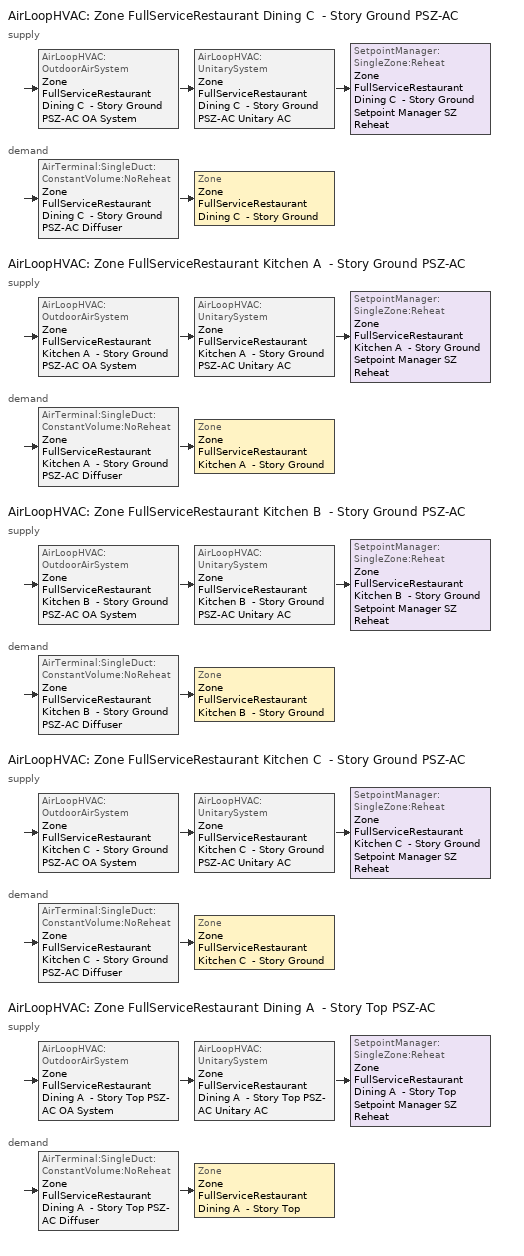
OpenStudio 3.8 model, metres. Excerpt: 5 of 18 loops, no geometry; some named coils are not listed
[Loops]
AirLoopHVAC 'Zone FullServiceRestaurant Dining C  - Story Ground PSZ-AC'
 supply: AirLoopHVAC:OutdoorAirSystem 'Zone FullServiceRestaurant Dining C  - Story Ground PSZ-AC OA System' > AirLoopHVAC:UnitarySystem 'Zone FullServiceRestaurant Dining C  - Story Ground PSZ-AC Unitary AC' > SetpointManager:SingleZone:Reheat 'Zone FullServiceRestaurant Dining C  - Story Ground Setpoint Manager SZ Reheat'
 demand: AirTerminal:SingleDuct:ConstantVolume:NoReheat 'Zone FullServiceRestaurant Dining C  - Story Ground PSZ-AC Diffuser' > Zone 'Zone FullServiceRestaurant Dining C  - Story Ground'
AirLoopHVAC 'Zone FullServiceRestaurant Kitchen A  - Story Ground PSZ-AC'
 supply: AirLoopHVAC:OutdoorAirSystem 'Zone FullServiceRestaurant Kitchen A  - Story Ground PSZ-AC OA System' > AirLoopHVAC:UnitarySystem 'Zone FullServiceRestaurant Kitchen A  - Story Ground PSZ-AC Unitary AC' > SetpointManager:SingleZone:Reheat 'Zone FullServiceRestaurant Kitchen A  - Story Ground Setpoint Manager SZ Reheat'
 demand: AirTerminal:SingleDuct:ConstantVolume:NoReheat 'Zone FullServiceRestaurant Kitchen A  - Story Ground PSZ-AC Diffuser' > Zone 'Zone FullServiceRestaurant Kitchen A  - Story Ground'
AirLoopHVAC 'Zone FullServiceRestaurant Kitchen B  - Story Ground PSZ-AC'
 supply: AirLoopHVAC:OutdoorAirSystem 'Zone FullServiceRestaurant Kitchen B  - Story Ground PSZ-AC OA System' > AirLoopHVAC:UnitarySystem 'Zone FullServiceRestaurant Kitchen B  - Story Ground PSZ-AC Unitary AC' > SetpointManager:SingleZone:Reheat 'Zone FullServiceRestaurant Kitchen B  - Story Ground Setpoint Manager SZ Reheat'
 demand: AirTerminal:SingleDuct:ConstantVolume:NoReheat 'Zone FullServiceRestaurant Kitchen B  - Story Ground PSZ-AC Diffuser' > Zone 'Zone FullServiceRestaurant Kitchen B  - Story Ground'
AirLoopHVAC 'Zone FullServiceRestaurant Kitchen C  - Story Ground PSZ-AC'
 supply: AirLoopHVAC:OutdoorAirSystem 'Zone FullServiceRestaurant Kitchen C  - Story Ground PSZ-AC OA System' > AirLoopHVAC:UnitarySystem 'Zone FullServiceRestaurant Kitchen C  - Story Ground PSZ-AC Unitary AC' > SetpointManager:SingleZone:Reheat 'Zone FullServiceRestaurant Kitchen C  - Story Ground Setpoint Manager SZ Reheat'
 demand: AirTerminal:SingleDuct:ConstantVolume:NoReheat 'Zone FullServiceRestaurant Kitchen C  - Story Ground PSZ-AC Diffuser' > Zone 'Zone FullServiceRestaurant Kitchen C  - Story Ground'
AirLoopHVAC 'Zone FullServiceRestaurant Dining A  - Story Top PSZ-AC'
 supply: AirLoopHVAC:OutdoorAirSystem 'Zone FullServiceRestaurant Dining A  - Story Top PSZ-AC OA System' > AirLoopHVAC:UnitarySystem 'Zone FullServiceRestaurant Dining A  - Story Top PSZ-AC Unitary AC' > SetpointManager:SingleZone:Reheat 'Zone FullServiceRestaurant Dining A  - Story Top Setpoint Manager SZ Reheat'
 demand: AirTerminal:SingleDuct:ConstantVolume:NoReheat 'Zone FullServiceRestaurant Dining A  - Story Top PSZ-AC Diffuser' > Zone 'Zone FullServiceRestaurant Dining A  - Story Top'
[SizingPeriod:DesignDay] Barometric Pressure {Pa}=100762; Wind Speed {m/s}=4.4; Wind Direction {deg}=280; Rain Indicator=No; Snow Indicator=No; Day of Month=21; Day Type=SummerDesignDay; Daylight Saving Time Indicator=No; Humidity Condition Type=Wetbulb; Dry-Bulb Temperature Range Modifier Type=DefaultMultipliers; Solar Model Indicator=ASHRAETau
Name | Maximum Dry-Bulb Temperature {C} | Daily Dry-Bulb Temperature Range {deltaC} | Month | Wetbulb or DewPoint at Maximum Dry-Bulb {C} | ASHRAE Clear Sky Optical Depth for Beam Irradiance | ASHRAE Clear Sky Optical Depth for Diffuse Irradiance
Baltimore Washingto October .4% Condns DB=>MCWB 1 | 28.9 | 11.1 | 10 | 21 | 0.353 | 2.473
Baltimore Washingto September .4% Condns DB=>MCWB 1 | 32.9 | 10.2 | 9 | 22 | 0.405 | 2.323
[Sizing:Zone] Zone Cooling Design Supply Air Temperature Input Method=SupplyAirTemperature; Zone Cooling Design Supply Air Temperature {C}=12.7778; Zone Cooling Design Supply Air Temperature Difference {deltaC}=11.11; Zone Heating Design Supply Air Temperature Input Method=SupplyAirTemperature; Zone Heating Design Supply Air Temperature {C}=50; Zone Heating Design Supply Air Temperature Difference {deltaC}=11.11; Zone Cooling Design Supply Air Humidity Ratio {kg-H2O/kg-air}=0.0085; Zone Heating Design Supply Air Humidity Ratio {kg-H2O/kg-air}=0.008; Cooling Design Air Flow Method=DesignDay; Heating Design Air Flow Method=DesignDay; Account for Dedicated Outdoor Air System=No; Dedicated Outdoor Air System Control Strategy=NeutralSupplyAir; Dedicated Outdoor Air Low Setpoint Temperature for Design {C}=autosize; Dedicated Outdoor Air High Setpoint Temperature for Design {C}=autosize; Zone Load Sizing Method=Sensible Load Only No Latent Load; Zone Latent Cooling Design Supply Air Humidity Ratio Input Method=HumidityRatioDifference; Zone Cooling Design Supply Air Humidity Ratio Difference {kgWater/kgDryAir}=0.005; Zone Latent Heating Design Supply Air Humidity Ratio Input Method=HumidityRatioDifference; Zone Humidification Design Supply Air Humidity Ratio Difference {kgWater/kgDryAir}=0.005
Zone FullServiceRestaurant Kitchen A  - Story Ground; Zone FullServiceRestaurant Kitchen B  - Story Ground; Zone FullServiceRestaurant Kitchen C  - Story Ground; Zone FullServiceRestaurant Dining C  - Story Ground; Zone FullServiceRestaurant Dining A  - Story Top
[Zone equipment]
Zone FullServiceRestaurant Kitchen A  - Story Ground: Zone FullServiceRestaurant Kitchen A  - Story Ground Exhaust Fan, Zone FullServiceRestaurant Kitchen A  - Story Ground PSZ-AC Diffuser
Zone FullServiceRestaurant Kitchen B  - Story Ground: Zone FullServiceRestaurant Kitchen B  - Story Ground Exhaust Fan, Zone FullServiceRestaurant Kitchen B  - Story Ground PSZ-AC Diffuser
Zone FullServiceRestaurant Kitchen C  - Story Ground: Zone FullServiceRestaurant Kitchen C  - Story Ground Exhaust Fan, Zone FullServiceRestaurant Kitchen C  - Story Ground PSZ-AC Diffuser
Zone FullServiceRestaurant Dining C  - Story Ground: Zone FullServiceRestaurant Kitchen C  - Story Ground Transfer Air Source, Zone FullServiceRestaurant Dining C  - Story Ground PSZ-AC Diffuser
Zone FullServiceRestaurant Dining A  - Story Top: Zone FullServiceRestaurant Dining A  - Story Top PSZ-AC Diffuser
[Fan:ZoneExhaust] Availability Schedule=RestaurantSitDown Kitchen_Exhaust_SCH; Fan Total Efficiency=0.0273754; Pressure Rise {Pa}=124.544; System Availability Manager Coupling Mode=Decoupled
Name | Maximum Flow Rate {m3/s} | Flow Fraction Schedule | Balanced Exhaust Fraction Schedule
Zone FullServiceRestaurant Kitchen A  - Story Ground Exhaust Fan; Zone FullServiceRestaurant Kitchen C  - Story Ground Exhaust Fan | 0.104714 | RestaurantSitDown Kitchen_Exhaust_SCH | RestaurantSitDown Kitchen Exhaust Fan Balanced Exhaust Fraction Schedule
Zone FullServiceRestaurant Kitchen B  - Story Ground Exhaust Fan | 0.0609421 | RestaurantSitDown Kitchen_Exhaust_SCH | RestaurantSitDown Kitchen Exhaust Fan Balanced Exhaust Fraction Schedule
Zone FullServiceRestaurant Kitchen C  - Story Ground Transfer Air Source | 0.0977721
[Refrigeration:WalkIn] Availability Schedule=Always On Discrete; Rated Total Heating Power {W}=0; Rated Circulation Fan Power {W}=0; Lighting Schedule=Always On; Defrost Control Type=TimeSchedule; Temperature Termination Defrost Fraction to Ice=0.7; Insulated Floor U-Value {W/m2-K}=0.207
Name | Rated Coil Cooling Capacity {W} | Operating Temperature {C} | Rated Cooling Source Temperature {C} | Rated Cooling Coil Fan Power {W} | Rated Total Lighting Power {W} | Defrost Type | Defrost Schedule | Defrost Drip-Down Schedule | Defrost Power {W} | Insulated Floor Surface Area {m2} | WalkIn Zone Boundary 1
Full Service Restaurant Cooler | 2256.65 | 2 | -3.88889 | 200 | 100 | OffCycle | Refrigeration Defrost Schedule | Refrigeration Dripdown Schedule | 0 | 9.290304 | Refrigeration Walk In Zone Boundary 1
Full Service Restaurant Freezer | 1670.51 | -23 | -28.3333 | 180 | 80 | Electric | Refrigeration Defrost Schedule 1 | Refrigeration Dripdown Schedule 1 | 2000 | 7.43224 | Refrigeration Walk In Zone Boundary 2
[Refrigeration:WalkIn:ZoneBoundary] Zone=Zone FullServiceRestaurant Kitchen C  - Story Ground; Total Insulated Surface Area Facing Zone {m2}=43.4; Insulated Surface U-Value Facing Zone {W/m2-K}=0.235; Area of Stocking Doors Facing Zone {m2}=2; Height of Stocking Doors Facing Zone {m}=2; Stocking Door Opening Schedule Name Facing Zone=door_wi_sched; Stocking Door Opening Protection Type Facing Zone=None
Refrigeration Walk In Zone Boundary 1; Refrigeration Walk In Zone Boundary 2
[AirLoopHVAC] Design Return Air Flow Fraction of Supply Air Flow=1
Name | Availability Schedule | Design Supply Air Flow Rate {m3/s}
Zone FullServiceRestaurant Dining C  - Story Ground PSZ-AC | Zone FullServiceRestaurant Dining C  - Story Ground PSZ-AC Occ Sch | 0.197746
Zone FullServiceRestaurant Kitchen A  - Story Ground PSZ-AC | Zone FullServiceRestaurant Kitchen A  - Story Ground PSZ-AC Occ Sch | 0.266391
Zone FullServiceRestaurant Kitchen B  - Story Ground PSZ-AC | Zone FullServiceRestaurant Kitchen B  - Story Ground PSZ-AC Occ Sch | 0.199738
Zone FullServiceRestaurant Kitchen C  - Story Ground PSZ-AC | Zone FullServiceRestaurant Kitchen C  - Story Ground PSZ-AC Occ Sch | 0.161112
Zone FullServiceRestaurant Dining A  - Story Top PSZ-AC | Zone FullServiceRestaurant Dining A  - Story Top PSZ-AC Occ Sch | 0.11559
[Sizing:System] Type of Load to Size On=Sensible; Central Heating Maximum System Air Flow Ratio=1; Preheat Design Temperature {C}=7.22222; Preheat Design Humidity Ratio {kg-H2O/kg-Air}=0.008; Precool Design Temperature {C}=12.7778; Precool Design Humidity Ratio {kg-H2O/kg-Air}=0.008; Central Cooling Design Supply Air Temperature {C}=12.7778; Central Heating Design Supply Air Temperature {C}=50; Sizing Option=Coincident; 100% Outdoor Air in Cooling=No; 100% Outdoor Air in Heating=No; Central Cooling Design Supply Air Humidity Ratio {kg-H2O/kg-Air}=0.0085; Central Heating Design Supply Air Humidity Ratio {kg-H2O/kg-Air}=0.008; Cooling Design Air Flow Method=DesignDay; Heating Design Air Flow Method=DesignDay; System Outdoor Air Method=ZoneSum; Zone Maximum Outdoor Air Fraction=1; Cooling Supply Air Flow Rate Per Floor Area {m3/s-m2}=0.00996765; Cooling Fraction of Autosized Cooling Supply Air Flow Rate=1; Cooling Supply Air Flow Rate Per Unit Cooling Capacity {m3/s-W}=3.94755e-05; Heating Supply Air Flow Rate Per Floor Area {m3/s-m2}=0.00996765; Heating Fraction of Autosized Heating Supply Air Flow Rate=1; Heating Fraction of Autosized Cooling Supply Air Flow Rate=1; Heating Supply Air Flow Rate Per Unit Heating Capacity {m3/s-W}=3.15882e-05; Cooling Design Capacity Method=CoolingDesignCapacity; Cooling Design Capacity Per Floor Area {W/m2}=234.7; Fraction of Autosized Cooling Design Capacity=1; Heating Design Capacity Method=HeatingDesignCapacity; Heating Design Capacity Per Floor Area {W/m2}=157; Fraction of Autosized Heating Design Capacity=1; Central Cooling Capacity Control Method=OnOff; Occupant Diversity=1
Name | Design Outdoor Air Flow Rate {m3/s} | Cooling Design Capacity {W} | Heating Design Capacity {W}
Zone FullServiceRestaurant Dining C  - Story Ground PSZ-AC | 0.197746 | 5053.09 | 12054.42
Zone FullServiceRestaurant Kitchen A  - Story Ground PSZ-AC | 0.266391 | 4386.03 | 5076.63
Zone FullServiceRestaurant Kitchen B  - Story Ground PSZ-AC | 0.199738 | 3119.97 | 2954.54
Zone FullServiceRestaurant Kitchen C  - Story Ground PSZ-AC | 0.161112 | 2292.05 | 7721.19
Zone FullServiceRestaurant Dining A  - Story Top PSZ-AC | 0.11559 | 2730.09 | 5979.55
[SetpointManager:SingleZone:Reheat] Minimum Supply Air Temperature {C}=12.7778; Maximum Supply Air Temperature {C}=50
Name | Control Zone | Setpoint Node or NodeList
Zone FullServiceRestaurant Dining C  - Story Ground Setpoint Manager SZ Reheat | Zone FullServiceRestaurant Dining C  - Story Ground | Zone FullServiceRestaurant Dining C  - Story Ground PSZ-AC Supply Outlet Node
Zone FullServiceRestaurant Kitchen A  - Story Ground Setpoint Manager SZ Reheat | Zone FullServiceRestaurant Kitchen A  - Story Ground | Zone FullServiceRestaurant Kitchen A  - Story Ground PSZ-AC Supply Outlet Node
Zone FullServiceRestaurant Kitchen B  - Story Ground Setpoint Manager SZ Reheat | Zone FullServiceRestaurant Kitchen B  - Story Ground | Zone FullServiceRestaurant Kitchen B  - Story Ground PSZ-AC Supply Outlet Node
Zone FullServiceRestaurant Kitchen C  - Story Ground Setpoint Manager SZ Reheat | Zone FullServiceRestaurant Kitchen C  - Story Ground | Zone FullServiceRestaurant Kitchen C  - Story Ground PSZ-AC Supply Outlet Node
Zone FullServiceRestaurant Dining A  - Story Top Setpoint Manager SZ Reheat | Zone FullServiceRestaurant Dining A  - Story Top | Zone FullServiceRestaurant Dining A  - Story Top PSZ-AC Supply Outlet Node
[Coil:Heating:Electric] Availability Schedule=Always On Discrete; Efficiency=1
Name | Nominal Capacity {W}
Zone FullServiceRestaurant Dining C  - Story Ground PSZ-AC Electric Backup Htg Coil | 13166.5
Zone FullServiceRestaurant Kitchen A  - Story Ground PSZ-AC Electric Backup Htg Coil | 12156.3
Zone FullServiceRestaurant Kitchen B  - Story Ground PSZ-AC Electric Backup Htg Coil | 8688.61
Zone FullServiceRestaurant Kitchen C  - Story Ground PSZ-AC Electric Backup Htg Coil | 8357.54
Zone FullServiceRestaurant Dining A  - Story Top PSZ-AC Electric Backup Htg Coil | 7163.06
[Coil:Cooling:DX:SingleSpeed] Availability Schedule=Always On Discrete; Rated Sensible Heat Ratio=0.701083; Rated COP {W/W}=3.14722; Rated Evaporator Fan Power Per Volume Flow Rate 2017 {W/(m3/s)}=773.3; Rated Evaporator Fan Power Per Volume Flow Rate 2023 {W/(m3/s)}=934.4; Total Cooling Capacity Function of Temperature Curve=CoilClgDXQRatio_fTwbToadbSI; Total Cooling Capacity Function of Flow Fraction Curve=CoilClgDXSnglQRatio_fCFMRatio; Energy Input Ratio Function of Temperature Curve=CoilClgDXEIRRatio_fTwbToadbSI; Energy Input Ratio Function of Flow Fraction Curve=CoilClgDXSnglEIRRatio_fCFMRatio; Part Load Fraction Correlation Curve=CoilClgDXEIRRatio_fQFrac; Minimum Outdoor Dry-Bulb Temperature for Compressor Operation {C}=-25; Nominal Time for Condensate Removal to Begin {s}=0; Ratio of Initial Moisture Evaporation Rate and Steady State Latent Capacity=0; Maximum Cycling Rate {cycles/hr}=0; Latent Capacity Time Constant {s}=0; Condenser Type=AirCooled; Evaporative Condenser Effectiveness=0.9; Evaporative Condenser Air Flow Rate {m3/s}=autosize; Evaporative Condenser Pump Rated Power Consumption {W}=autosize; Crankcase Heater Capacity {W}=0; Maximum Outdoor Dry-Bulb Temperature for Crankcase Heater Operation {C}=10; Basin Heater Capacity {W/K}=0; Basin Heater Setpoint Temperature {C}=2
Name | Rated Total Cooling Capacity {W} | Rated Air Flow Rate {m3/s}
Zone FullServiceRestaurant Dining C  - Story Ground PSZ-AC 1spd DX AC Clg Coil 22kBtu/hr 9.7SEER 22kBtu/hr 9.7SEER | 4910.49 | 0.197746
Zone FullServiceRestaurant Kitchen A  - Story Ground PSZ-AC 1spd DX AC Clg Coil 29kBtu/hr 9.7SEER 31kBtu/hr 9.7SEER | 6615.12 | 0.266391
Zone FullServiceRestaurant Kitchen B  - Story Ground PSZ-AC 1spd DX AC Clg Coil 19kBtu/hr 9.7SEER 20kBtu/hr 9.7SEER | 4959.97 | 0.199738
Zone FullServiceRestaurant Kitchen C  - Story Ground PSZ-AC 1spd DX AC Clg Coil 24kBtu/hr 9.7SEER 26kBtu/hr 9.7SEER | 4000.8 | 0.161112
Zone FullServiceRestaurant Dining A  - Story Top PSZ-AC 1spd DX AC Clg Coil 13kBtu/hr 9.7SEER 13kBtu/hr 9.7SEER | 2870.38 | 0.11559
[Fan:OnOff] Availability Schedule=Always On Discrete; Fan Total Efficiency=0.53625; Pressure Rise {Pa}=622.722; Motor Efficiency=0.825; Motor In Airstream Fraction=1
Name | Maximum Flow Rate {m3/s} | Fan Power Ratio Function of Speed Ratio Curve | Fan Efficiency Ratio Function of Speed Ratio Curve
Zone FullServiceRestaurant Dining C  - Story Ground PSZ-AC Fan | 0.197746 | Fan On Off Power Curve 2 | Fan On Off Efficiency Curve 2
Zone FullServiceRestaurant Kitchen A  - Story Ground PSZ-AC Fan | 0.266391 | Fan On Off Power Curve 3 | Fan On Off Efficiency Curve 3
Zone FullServiceRestaurant Kitchen B  - Story Ground PSZ-AC Fan | 0.199738 | Fan On Off Power Curve 4 | Fan On Off Efficiency Curve 4
Zone FullServiceRestaurant Kitchen C  - Story Ground PSZ-AC Fan | 0.161112 | Fan On Off Power Curve 5 | Fan On Off Efficiency Curve 5
Zone FullServiceRestaurant Dining A  - Story Top PSZ-AC Fan | 0.11559 | Fan On Off Power Curve 6 | Fan On Off Efficiency Curve 6
[AirLoopHVAC:UnitarySystem] Control Type=Load; Dehumidification Control Type=None; Availability Schedule=Always On Discrete; Fan Placement=DrawThrough; DX Heating Coil Sizing Ratio=1; Use DOAS DX Cooling Coil=No; DOAS DX Cooling Coil Leaving Minimum Air Temperature {C}=2; Latent Load Control=SensibleOnlyLoadControl; Supply Air Flow Rate Method During Cooling Operation=SupplyAirFlowRate; Supply Air Flow Rate Method During Heating Operation=SupplyAirFlowRate; Supply Air Flow Rate Method When No Cooling or Heating is Required=None; No Load Supply Air Flow Rate Control Set To Low Speed=Yes; Maximum Supply Air Temperature {C}=50; Maximum Outdoor Dry-Bulb Temperature for Supplemental Heater Operation {C}=21; Ancilliary On-Cycle Electric Power {W}=0; Ancilliary Off-Cycle Electric Power {W}=0
Name | Controlling Zone or Thermostat Location | Supply Fan | Supply Air Fan Operating Mode Schedule | Heating Coil | Cooling Coil | Supplemental Heating Coil | Supply Air Flow Rate During Cooling Operation {m3/s} | Supply Air Flow Rate During Heating Operation {m3/s}
Zone FullServiceRestaurant Dining C  - Story Ground PSZ-AC Unitary AC | Zone FullServiceRestaurant Dining C  - Story Ground | Zone FullServiceRestaurant Dining C  - Story Ground PSZ-AC Fan | Zone FullServiceRestaurant Dining C  - Story Ground PSZ-AC_night_fancycle_schedule | Zone FullServiceRestaurant Dining C  - Story Ground PSZ-AC Water Htg Coil | Zone FullServiceRestaurant Dining C  - Story Ground PSZ-AC 1spd DX AC Clg Coil 22kBtu/hr 9.7SEER 22kBtu/hr 9.7SEER | Zone FullServiceRestaurant Dining C  - Story Ground PSZ-AC Electric Backup Htg Coil | 0.197746 | 0.197746
Zone FullServiceRestaurant Kitchen A  - Story Ground PSZ-AC Unitary AC | Zone FullServiceRestaurant Kitchen A  - Story Ground | Zone FullServiceRestaurant Kitchen A  - Story Ground PSZ-AC Fan | Zone FullServiceRestaurant Kitchen A  - Story Ground PSZ-AC_night_fancycle_schedule | Zone FullServiceRestaurant Kitchen A  - Story Ground PSZ-AC Water Htg Coil | Zone FullServiceRestaurant Kitchen A  - Story Ground PSZ-AC 1spd DX AC Clg Coil 29kBtu/hr 9.7SEER 31kBtu/hr 9.7SEER | Zone FullServiceRestaurant Kitchen A  - Story Ground PSZ-AC Electric Backup Htg Coil | 0.266391 | 0.266391
Zone FullServiceRestaurant Kitchen B  - Story Ground PSZ-AC Unitary AC | Zone FullServiceRestaurant Kitchen B  - Story Ground | Zone FullServiceRestaurant Kitchen B  - Story Ground PSZ-AC Fan | Zone FullServiceRestaurant Kitchen B  - Story Ground PSZ-AC_night_fancycle_schedule | Zone FullServiceRestaurant Kitchen B  - Story Ground PSZ-AC Water Htg Coil | Zone FullServiceRestaurant Kitchen B  - Story Ground PSZ-AC 1spd DX AC Clg Coil 19kBtu/hr 9.7SEER 20kBtu/hr 9.7SEER | Zone FullServiceRestaurant Kitchen B  - Story Ground PSZ-AC Electric Backup Htg Coil | 0.199738 | 0.199738
Zone FullServiceRestaurant Kitchen C  - Story Ground PSZ-AC Unitary AC | Zone FullServiceRestaurant Kitchen C  - Story Ground | Zone FullServiceRestaurant Kitchen C  - Story Ground PSZ-AC Fan | Zone FullServiceRestaurant Kitchen C  - Story Ground PSZ-AC_night_fancycle_schedule | Zone FullServiceRestaurant Kitchen C  - Story Ground PSZ-AC Water Htg Coil | Zone FullServiceRestaurant Kitchen C  - Story Ground PSZ-AC 1spd DX AC Clg Coil 24kBtu/hr 9.7SEER 26kBtu/hr 9.7SEER | Zone FullServiceRestaurant Kitchen C  - Story Ground PSZ-AC Electric Backup Htg Coil | 0.161112 | 0.161112
Zone FullServiceRestaurant Dining A  - Story Top PSZ-AC Unitary AC | Zone FullServiceRestaurant Dining A  - Story Top | Zone FullServiceRestaurant Dining A  - Story Top PSZ-AC Fan | Zone FullServiceRestaurant Dining A  - Story Top PSZ-AC_night_fancycle_schedule | Zone FullServiceRestaurant Dining A  - Story Top PSZ-AC Water Htg Coil | Zone FullServiceRestaurant Dining A  - Story Top PSZ-AC 1spd DX AC Clg Coil 13kBtu/hr 9.7SEER 13kBtu/hr 9.7SEER | Zone FullServiceRestaurant Dining A  - Story Top PSZ-AC Electric Backup Htg Coil | 0.11559 | 0.11559
[Controller:OutdoorAir] Economizer Control Type=NoEconomizer; Economizer Control Action Type=ModulateFlow; Economizer Maximum Limit Dry-Bulb Temperature {C}=28; Economizer Maximum Limit Enthalpy {J/kg}=64000; Lockout Type=LockoutWithCompressor; Minimum Limit Type=FixedMinimum; High Humidity Control=No; Heat Recovery Bypass Control Type=BypassWhenWithinEconomizerLimits; Economizer Operation Staging=InterlockedWithMechanicalCooling
Name | Minimum Outdoor Air Flow Rate {m3/s} | Maximum Outdoor Air Flow Rate {m3/s} | Minimum Outdoor Air Schedule | Maximum Fraction of Outdoor Air Schedule | Controller Mechanical Ventilation
Zone FullServiceRestaurant Dining C  - Story Ground PSZ-AC OA System Controller | 0.166945 | 0.197746 | Zone FullServiceRestaurant Dining C  - Story Ground PSZ-AC_night_ventcycle_schedule | ZoneFullServiceRestaurantDiningCStoryGroundPSZACmaxOASch | Controller Mechanical Ventilation 3
Zone FullServiceRestaurant Kitchen A  - Story Ground PSZ-AC OA System Controller | 0.0703077 | 0.266391 | Zone FullServiceRestaurant Kitchen A  - Story Ground PSZ-AC_night_ventcycle_schedule |  | Controller Mechanical Ventilation 4
Zone FullServiceRestaurant Kitchen B  - Story Ground PSZ-AC OA System Controller | 0.0409183 | 0.199738 | Zone FullServiceRestaurant Kitchen B  - Story Ground PSZ-AC_night_ventcycle_schedule |  | Controller Mechanical Ventilation 5
Zone FullServiceRestaurant Kitchen C  - Story Ground PSZ-AC OA System Controller | 0.0703077 | 0.161112 | Zone FullServiceRestaurant Kitchen C  - Story Ground PSZ-AC_night_ventcycle_schedule |  | Controller Mechanical Ventilation 6
Zone FullServiceRestaurant Dining A  - Story Top PSZ-AC OA System Controller | 0.0828125 | 0.11559 | Zone FullServiceRestaurant Dining A  - Story Top PSZ-AC_night_ventcycle_schedule | ZoneFullServiceRestaurantDiningAStoryTopPSZACmaxOASch | Controller Mechanical Ventilation 7
[Controller:MechanicalVentilation] Availability Schedule=Always On Discrete
Controller Mechanical Ventilation 3; Controller Mechanical Ventilation 4; Controller Mechanical Ventilation 5; Controller Mechanical Ventilation 6; Controller Mechanical Ventilation 7
[AirLoopHVAC:OutdoorAirSystem]
Name | Controller
Zone FullServiceRestaurant Dining C  - Story Ground PSZ-AC OA System | Zone FullServiceRestaurant Dining C  - Story Ground PSZ-AC OA System Controller
Zone FullServiceRestaurant Kitchen A  - Story Ground PSZ-AC OA System | Zone FullServiceRestaurant Kitchen A  - Story Ground PSZ-AC OA System Controller
Zone FullServiceRestaurant Kitchen B  - Story Ground PSZ-AC OA System | Zone FullServiceRestaurant Kitchen B  - Story Ground PSZ-AC OA System Controller
Zone FullServiceRestaurant Kitchen C  - Story Ground PSZ-AC OA System | Zone FullServiceRestaurant Kitchen C  - Story Ground PSZ-AC OA System Controller
Zone FullServiceRestaurant Dining A  - Story Top PSZ-AC OA System | Zone FullServiceRestaurant Dining A  - Story Top PSZ-AC OA System Controller
[AvailabilityManager:NightCycle] Applicability Schedule=Always On Discrete; Control Type=CycleOnAny; Thermostat Tolerance {deltaC}=1; Cycling Run Time {s}=1800
Availability Manager Night Cycle 6; Availability Manager Night Cycle 7; Availability Manager Night Cycle 8; Availability Manager Night Cycle 9; Availability Manager Night Cycle 10; Availability Manager Night Cycle 11; Availability Manager Night Cycle 12; Availability Manager Night Cycle 13; Availability Manager Night Cycle 14; Availability Manager Night Cycle 15
[AirTerminal:SingleDuct:ConstantVolume:NoReheat] Availability Schedule=Always On Discrete
Name | Maximum Air Flow Rate {m3/s}
Zone FullServiceRestaurant Dining C  - Story Ground PSZ-AC Diffuser | 0.197746
Zone FullServiceRestaurant Kitchen A  - Story Ground PSZ-AC Diffuser | 0.266391
Zone FullServiceRestaurant Kitchen B  - Story Ground PSZ-AC Diffuser | 0.199738
Zone FullServiceRestaurant Kitchen C  - Story Ground PSZ-AC Diffuser | 0.161112
Zone FullServiceRestaurant Dining A  - Story Top PSZ-AC Diffuser | 0.11559
[Schedule:Ruleset]
Name | Default Day Schedule | Summer Design Day Schedule | Winter Design Day Schedule
RestaurantSitDown Kitchen_Exhaust_SCH | RestaurantSitDown Kitchen_Exhaust_SCH Default | RestaurantSitDown Kitchen_Exhaust_SCH Summer Design Day | RestaurantSitDown Kitchen_Exhaust_SCH Winter Design Day
RestaurantSitDown Kitchen Exhaust Fan Balanced Exhaust Fraction Schedule | RestaurantSitDown Kitchen Exhaust Fan Balanced Exhaust Fraction Schedule Default | RestaurantSitDown Kitchen Exhaust Fan Balanced Exhaust Fraction Schedule Summer Design Day | RestaurantSitDown Kitchen Exhaust Fan Balanced Exhaust Fraction Schedule Winter Design Day
Always On | Always On Default
door_wi_sched | door_wi_sched Default
Refrigeration Defrost Schedule | Refrigeration Defrost Schedule Default - Full Service Restaurant Cooler
Refrigeration Dripdown Schedule | Refrigeration Dripdown Schedule Default - Full Service Restaurant Cooler
Refrigeration Defrost Schedule 1 | Refrigeration Defrost Schedule Default - Full Service Restaurant Freezer
Refrigeration Dripdown Schedule 1 | Refrigeration Dripdown Schedule Default - Full Service Restaurant Freezer
Zone FullServiceRestaurant Dining A  - Story Top PSZ-AC Occ Sch | Zone FullServiceRestaurant Dining A  - Story Top PSZ-AC Occ Sch Default | Zone FullServiceRestaurant Dining A  - Story Top PSZ-AC Occ Sch Summer Design Day | Zone FullServiceRestaurant Dining A  - Story Top PSZ-AC Occ Sch Winter Design Day
Zone FullServiceRestaurant Dining C  - Story Ground PSZ-AC Occ Sch | Zone FullServiceRestaurant Dining C  - Story Ground PSZ-AC Occ Sch Default | Zone FullServiceRestaurant Dining C  - Story Ground PSZ-AC Occ Sch Summer Design Day | Zone FullServiceRestaurant Dining C  - Story Ground PSZ-AC Occ Sch Winter Design Day
Zone FullServiceRestaurant Kitchen A  - Story Ground PSZ-AC Occ Sch | Zone FullServiceRestaurant Kitchen A  - Story Ground PSZ-AC Occ Sch Default | Zone FullServiceRestaurant Kitchen A  - Story Ground PSZ-AC Occ Sch Summer Design Day | Zone FullServiceRestaurant Kitchen A  - Story Ground PSZ-AC Occ Sch Winter Design Day
Zone FullServiceRestaurant Kitchen B  - Story Ground PSZ-AC Occ Sch | Zone FullServiceRestaurant Kitchen B  - Story Ground PSZ-AC Occ Sch Default | Zone FullServiceRestaurant Kitchen B  - Story Ground PSZ-AC Occ Sch Summer Design Day | Zone FullServiceRestaurant Kitchen B  - Story Ground PSZ-AC Occ Sch Winter Design Day
Zone FullServiceRestaurant Kitchen C  - Story Ground PSZ-AC Occ Sch | Zone FullServiceRestaurant Kitchen C  - Story Ground PSZ-AC Occ Sch Default | Zone FullServiceRestaurant Kitchen C  - Story Ground PSZ-AC Occ Sch Summer Design Day | Zone FullServiceRestaurant Kitchen C  - Story Ground PSZ-AC Occ Sch Winter Design Day
ZoneFullServiceRestaurantDiningAStoryTopPSZACmaxOASch | ZoneFullServiceRestaurantDiningAStoryTopPSZACmaxOASchDefault
ZoneFullServiceRestaurantDiningCStoryGroundPSZACmaxOASch | ZoneFullServiceRestaurantDiningCStoryGroundPSZACmaxOASchDefault
Zone FullServiceRestaurant Dining A  - Story Top PSZ-AC_night_fancycle_schedule | Zone FullServiceRestaurant Dining A  - Story Top PSZ-AC Occ Sch Default 1 | Zone FullServiceRestaurant Dining A  - Story Top PSZ-AC Occ Sch Summer Design Day 1 | Zone FullServiceRestaurant Dining A  - Story Top PSZ-AC Occ Sch Winter Design Day 1
Zone FullServiceRestaurant Dining C  - Story Ground PSZ-AC_night_fancycle_schedule | Zone FullServiceRestaurant Dining C  - Story Ground PSZ-AC Occ Sch Default 1 | Zone FullServiceRestaurant Dining C  - Story Ground PSZ-AC Occ Sch Summer Design Day 1 | Zone FullServiceRestaurant Dining C  - Story Ground PSZ-AC Occ Sch Winter Design Day 1
Zone FullServiceRestaurant Kitchen A  - Story Ground PSZ-AC_night_fancycle_schedule | Zone FullServiceRestaurant Kitchen A  - Story Ground PSZ-AC Occ Sch Default 1 | Zone FullServiceRestaurant Kitchen A  - Story Ground PSZ-AC Occ Sch Summer Design Day 1 | Zone FullServiceRestaurant Kitchen A  - Story Ground PSZ-AC Occ Sch Winter Design Day 1
Zone FullServiceRestaurant Kitchen B  - Story Ground PSZ-AC_night_fancycle_schedule | Zone FullServiceRestaurant Kitchen B  - Story Ground PSZ-AC Occ Sch Default 1 | Zone FullServiceRestaurant Kitchen B  - Story Ground PSZ-AC Occ Sch Summer Design Day 1 | Zone FullServiceRestaurant Kitchen B  - Story Ground PSZ-AC Occ Sch Winter Design Day 1
Zone FullServiceRestaurant Kitchen C  - Story Ground PSZ-AC_night_fancycle_schedule | Zone FullServiceRestaurant Kitchen C  - Story Ground PSZ-AC Occ Sch Default 1 | Zone FullServiceRestaurant Kitchen C  - Story Ground PSZ-AC Occ Sch Summer Design Day 1 | Zone FullServiceRestaurant Kitchen C  - Story Ground PSZ-AC Occ Sch Winter Design Day 1
[Schedule:Day]
RestaurantSitDown Kitchen_Exhaust_SCH Default: Average, 9, 45, 0, 22, 0, 1, 24, 0, 0
RestaurantSitDown Kitchen_Exhaust_SCH Winter Design Day; RestaurantSitDown Kitchen_Exhaust_SCH Summer Design Day: 5, 0, 0, 24, 0, 1
RestaurantSitDown Kitchen_Exhaust_SCH Default|WntrDsn|SmrDsn|Sun|Wkdy Day; autogen Schedule Rule 11 1_day_sch: Average, 5, 0, 0, 24, 0, 1
RestaurantSitDown Kitchen Exhaust Fan Balanced Exhaust Fraction Schedule Default: Average, 9, 45, 0, 23, 0, 0.93371, 24, 0, 0
RestaurantSitDown Kitchen Exhaust Fan Balanced Exhaust Fraction Schedule Winter Design Day; RestaurantSitDown Kitchen Exhaust Fan Balanced Exhaust Fraction Schedule Summer Design Day: 1, 0, 0.93371, 5, 0, 0, 24, 0, 0.93371
RestaurantSitDown Kitchen Exhaust Fan Balanced Exhaust Fraction Schedule Default|WntrDsn|SmrDsn|Sun|Wkdy Day; autogen Schedule Rule 12 1_day_sch: Average, 1, 0, 0.93371, 5, 0, 0, 24, 0, 0.93371
Always On Default; Zone FullServiceRestaurant Dining A  - Story Top PSZ-AC Occ Sch Winter Design Day; Zone FullServiceRestaurant Dining A  - Story Top PSZ-AC Occ Sch Summer Design Day; Zone FullServiceRestaurant Dining C  - Story Ground PSZ-AC Occ Sch Winter Design Day; Zone FullServiceRestaurant Dining C  - Story Ground PSZ-AC Occ Sch Summer Design Day; Zone FullServiceRestaurant Kitchen A  - Story Ground PSZ-AC Occ Sch Winter Design Day; Zone FullServiceRestaurant Kitchen A  - Story Ground PSZ-AC Occ Sch Summer Design Day; Zone FullServiceRestaurant Kitchen B  - Story Ground PSZ-AC Occ Sch Winter Design Day; Zone FullServiceRestaurant Kitchen B  - Story Ground PSZ-AC Occ Sch Summer Design Day; Zone FullServiceRestaurant Kitchen C  - Story Ground PSZ-AC Occ Sch Winter Design Day; Zone FullServiceRestaurant Kitchen C  - Story Ground PSZ-AC Occ Sch Summer Design Day; Zone FullServiceRestaurant Dining A  - Story Top PSZ-AC Occ Sch Summer Design Day 1; Zone FullServiceRestaurant Dining A  - Story Top PSZ-AC Occ Sch Winter Design Day 1; Zone FullServiceRestaurant Dining C  - Story Ground PSZ-AC Occ Sch Summer Design Day 1; Zone FullServiceRestaurant Dining C  - Story Ground PSZ-AC Occ Sch Winter Design Day 1; Zone FullServiceRestaurant Kitchen A  - Story Ground PSZ-AC Occ Sch Summer Design Day 1; Zone FullServiceRestaurant Kitchen A  - Story Ground PSZ-AC Occ Sch Winter Design Day 1; Zone FullServiceRestaurant Kitchen B  - Story Ground PSZ-AC Occ Sch Summer Design Day 1; Zone FullServiceRestaurant Kitchen B  - Story Ground PSZ-AC Occ Sch Winter Design Day 1; Zone FullServiceRestaurant Kitchen C  - Story Ground PSZ-AC Occ Sch Summer Design Day 1; Zone FullServiceRestaurant Kitchen C  - Story Ground PSZ-AC Occ Sch Winter Design Day 1: 24, 0, 1
door_wi_sched Default: 6, 0, 0, 22, 0, 0.0625, 24, 0, 0
Refrigeration Defrost Schedule Default - Full Service Restaurant Cooler; Refrigeration Dripdown Schedule Default - Full Service Restaurant Cooler: 0, 59, 0, 24, 0, 0
Refrigeration Defrost Schedule Default - Full Service Restaurant Freezer; Refrigeration Dripdown Schedule Default - Full Service Restaurant Freezer: 0, 45, 0, 24, 0, 0
Zone FullServiceRestaurant Dining A  - Story Top PSZ-AC Occ Sch Default; Zone FullServiceRestaurant Dining C  - Story Ground PSZ-AC Occ Sch Default; Zone FullServiceRestaurant Kitchen A  - Story Ground PSZ-AC Occ Sch Default; Zone FullServiceRestaurant Kitchen B  - Story Ground PSZ-AC Occ Sch Default; Zone FullServiceRestaurant Kitchen C  - Story Ground PSZ-AC Occ Sch Default; Zone FullServiceRestaurant Dining A  - Story Top PSZ-AC Occ Sch Default 1; Zone FullServiceRestaurant Dining C  - Story Ground PSZ-AC Occ Sch Default 1; Zone FullServiceRestaurant Kitchen A  - Story Ground PSZ-AC Occ Sch Default 1; Zone FullServiceRestaurant Kitchen B  - Story Ground PSZ-AC Occ Sch Default 1; Zone FullServiceRestaurant Kitchen C  - Story Ground PSZ-AC Occ Sch Default 1: 8, 15, 0, 17, 45, 1, 24, 0, 0
Zone FullServiceRestaurant Dining A  - Story Top PSZ-AC Occ Sch Saturday; Zone FullServiceRestaurant Dining C  - Story Ground PSZ-AC Occ Sch Saturday; Zone FullServiceRestaurant Kitchen A  - Story Ground PSZ-AC Occ Sch Saturday; Zone FullServiceRestaurant Kitchen B  - Story Ground PSZ-AC Occ Sch Saturday; Zone FullServiceRestaurant Kitchen C  - Story Ground PSZ-AC Occ Sch Saturday; Zone FullServiceRestaurant Dining A  - Story Top PSZ-AC Occ Sch Saturday 1; Zone FullServiceRestaurant Dining C  - Story Ground PSZ-AC Occ Sch Saturday 1; Zone FullServiceRestaurant Kitchen A  - Story Ground PSZ-AC Occ Sch Saturday 1; Zone FullServiceRestaurant Kitchen B  - Story Ground PSZ-AC Occ Sch Saturday 1; Zone FullServiceRestaurant Kitchen C  - Story Ground PSZ-AC Occ Sch Saturday 1: 11, 15, 0, 22, 0, 1, 24, 0, 0
Zone FullServiceRestaurant Dining A  - Story Top PSZ-AC Occ Sch Sunday; Zone FullServiceRestaurant Dining C  - Story Ground PSZ-AC Occ Sch Sunday; Zone FullServiceRestaurant Kitchen A  - Story Ground PSZ-AC Occ Sch Sunday; Zone FullServiceRestaurant Kitchen B  - Story Ground PSZ-AC Occ Sch Sunday; Zone FullServiceRestaurant Kitchen C  - Story Ground PSZ-AC Occ Sch Sunday; Zone FullServiceRestaurant Dining A  - Story Top PSZ-AC Occ Sch Sunday 1; Zone FullServiceRestaurant Dining C  - Story Ground PSZ-AC Occ Sch Sunday 1; Zone FullServiceRestaurant Kitchen A  - Story Ground PSZ-AC Occ Sch Sunday 1; Zone FullServiceRestaurant Kitchen B  - Story Ground PSZ-AC Occ Sch Sunday 1; Zone FullServiceRestaurant Kitchen C  - Story Ground PSZ-AC Occ Sch Sunday 1: 11, 15, 0, 21, 45, 1, 24, 0, 0
ZoneFullServiceRestaurantDiningAStoryTopPSZACmaxOASchDefault; ZoneFullServiceRestaurantDiningCStoryGroundPSZACmaxOASchDefault: 24, 0, 0.7
[Schedule:Rule]
Schedule Rule 11: Schedule Ruleset=RestaurantSitDown Kitchen_Exhaust_SCH; Rule Order=0; Day Schedule=RestaurantSitDown Kitchen_Exhaust_SCH Default|WntrDsn|SmrDsn|Sun|Wkdy Day; Apply Sunday=Yes; Apply Monday=Yes; Apply Tuesday=Yes; Apply Wednesday=Yes; Apply Thursday=Yes; Apply Friday=Yes; Date Specification Type=DateRange; Start Month=1; Start Day=1; End Month=12; End Day=31
Schedule Rule 12: Schedule Ruleset=RestaurantSitDown Kitchen Exhaust Fan Balanced Exhaust Fraction Schedule; Rule Order=0; Day Schedule=RestaurantSitDown Kitchen Exhaust Fan Balanced Exhaust Fraction Schedule Default|WntrDsn|SmrDsn|Sun|Wkdy Day; Apply Sunday=Yes; Apply Monday=Yes; Apply Tuesday=Yes; Apply Wednesday=Yes; Apply Thursday=Yes; Apply Friday=Yes; Date Specification Type=DateRange; Start Month=1; Start Day=1; End Month=12; End Day=31
autogen Schedule Rule 12 1: Schedule Ruleset=RestaurantSitDown Kitchen Exhaust Fan Balanced Exhaust Fraction Schedule; Rule Order=1; Day Schedule=autogen Schedule Rule 12 1_day_sch; Apply Sunday=Yes; Apply Monday=Yes; Apply Tuesday=Yes; Apply Wednesday=Yes; Apply Thursday=Yes; Apply Friday=Yes; Date Specification Type=SpecificDates; Apply Saturday=Yes; Specific Month 1=1; Specific Day 1=7; Specific Month 2=1; Specific Day 2=14; Specific Month 3=1; Specific Day 3=21; Specific Month 4=1; Specific Day 4=28; Specific Month 5=2; Specific Day 5=4; Specific Month 6=2; Specific Day 6=11; Specific Month 7=2; Specific Day 7=18; Specific Month 8=2; Specific Day 8=25; Specific Month 9=3; Specific Day 9=4; Specific Month 10=3; Specific Day 10=11; Specific Month 11=3; Specific Day 11=18; Specific Month 12=3; Specific Day 12=25; Specific Month 13=4; Specific Day 13=1; Specific Month 14=4; Specific Day 14=8; Specific Month 15=4; Specific Day 15=15; Specific Month 16=4; Specific Day 16=22; Specific Month 17=4; Specific Day 17=29; Specific Month 18=5; Specific Day 18=6; Specific Month 19=5; Specific Day 19=13; Specific Month 20=5; Specific Day 20=20; Specific Month 21=5; Specific Day 21=27; Specific Month 22=6; Specific Day 22=3; Specific Month 23=6; Specific Day 23=10; Specific Month 24=6; Specific Day 24=17; Specific Month 25=6; Specific Day 25=24; Specific Month 26=7; Specific Day 26=1; Specific Month 27=7; Specific Day 27=8; Specific Month 28=7; Specific Day 28=15; Specific Month 29=7; Specific Day 29=22; Specific Month 30=7; Specific Day 30=29; Specific Month 31=8; Specific Day 31=5; Specific Month 32=8; Specific Day 32=12; Specific Month 33=8; Specific Day 33=19; Specific Month 34=8; Specific Day 34=26; Specific Month 35=9; Specific Day 35=2; Specific Month 36=9; Specific Day 36=9; Specific Month 37=9; Specific Day 37=16; Specific Month 38=9; Specific Day 38=23; Specific Month 39=9; Specific Day 39=30; Specific Month 40=10; Specific Day 40=7; Specific Month 41=10; Specific Day 41=14; Specific Month 42=10; Specific Day 42=21; Specific Month 43=10; Specific Day 43=28; Specific Month 44=11; Specific Day 44=4; Specific Month 45=11; Specific Day 45=11; Specific Month 46=11; Specific Day 46=18; Specific Month 47=11; Specific Day 47=25; Specific Month 48=12; Specific Day 48=2; Specific Month 49=12; Specific Day 49=9; Specific Month 50=12; Specific Day 50=16; Specific Month 51=12; Specific Day 51=23; Specific Month 52=12; Specific Day 52=30
autogen Schedule Rule 11 1: Schedule Ruleset=RestaurantSitDown Kitchen_Exhaust_SCH; Rule Order=1; Day Schedule=autogen Schedule Rule 11 1_day_sch; Apply Sunday=Yes; Apply Monday=Yes; Apply Tuesday=Yes; Apply Wednesday=Yes; Apply Thursday=Yes; Apply Friday=Yes; Date Specification Type=SpecificDates; Apply Saturday=Yes; Specific Month 1=1; Specific Day 1=7; Specific Month 2=1; Specific Day 2=14; Specific Month 3=1; Specific Day 3=21; Specific Month 4=1; Specific Day 4=28; Specific Month 5=2; Specific Day 5=4; Specific Month 6=2; Specific Day 6=11; Specific Month 7=2; Specific Day 7=18; Specific Month 8=2; Specific Day 8=25; Specific Month 9=3; Specific Day 9=4; Specific Month 10=3; Specific Day 10=11; Specific Month 11=3; Specific Day 11=18; Specific Month 12=3; Specific Day 12=25; Specific Month 13=4; Specific Day 13=1; Specific Month 14=4; Specific Day 14=8; Specific Month 15=4; Specific Day 15=15; Specific Month 16=4; Specific Day 16=22; Specific Month 17=4; Specific Day 17=29; Specific Month 18=5; Specific Day 18=6; Specific Month 19=5; Specific Day 19=13; Specific Month 20=5; Specific Day 20=20; Specific Month 21=5; Specific Day 21=27; Specific Month 22=6; Specific Day 22=3; Specific Month 23=6; Specific Day 23=10; Specific Month 24=6; Specific Day 24=17; Specific Month 25=6; Specific Day 25=24; Specific Month 26=7; Specific Day 26=1; Specific Month 27=7; Specific Day 27=8; Specific Month 28=7; Specific Day 28=15; Specific Month 29=7; Specific Day 29=22; Specific Month 30=7; Specific Day 30=29; Specific Month 31=8; Specific Day 31=5; Specific Month 32=8; Specific Day 32=12; Specific Month 33=8; Specific Day 33=19; Specific Month 34=8; Specific Day 34=26; Specific Month 35=9; Specific Day 35=2; Specific Month 36=9; Specific Day 36=9; Specific Month 37=9; Specific Day 37=16; Specific Month 38=9; Specific Day 38=23; Specific Month 39=9; Specific Day 39=30; Specific Month 40=10; Specific Day 40=7; Specific Month 41=10; Specific Day 41=14; Specific Month 42=10; Specific Day 42=21; Specific Month 43=10; Specific Day 43=28; Specific Month 44=11; Specific Day 44=4; Specific Month 45=11; Specific Day 45=11; Specific Month 46=11; Specific Day 46=18; Specific Month 47=11; Specific Day 47=25; Specific Month 48=12; Specific Day 48=2; Specific Month 49=12; Specific Day 49=9; Specific Month 50=12; Specific Day 50=16; Specific Month 51=12; Specific Day 51=23; Specific Month 52=12; Specific Day 52=30
Zone FullServiceRestaurant Dining A  - Story Top PSZ-AC Occ Sch Saturday Rule: Schedule Ruleset=Zone FullServiceRestaurant Dining A  - Story Top PSZ-AC Occ Sch; Rule Order=1; Day Schedule=Zone FullServiceRestaurant Dining A  - Story Top PSZ-AC Occ Sch Saturday; Date Specification Type=DateRange; Start Month=1; Start Day=1; End Month=12; End Day=31; Apply Saturday=Yes
Zone FullServiceRestaurant Dining A  - Story Top PSZ-AC Occ Sch Sunday Rule: Schedule Ruleset=Zone FullServiceRestaurant Dining A  - Story Top PSZ-AC Occ Sch; Rule Order=0; Day Schedule=Zone FullServiceRestaurant Dining A  - Story Top PSZ-AC Occ Sch Sunday; Apply Sunday=Yes; Date Specification Type=DateRange; Start Month=1; Start Day=1; End Month=12; End Day=31
Zone FullServiceRestaurant Dining C  - Story Ground PSZ-AC Occ Sch Saturday Rule: Schedule Ruleset=Zone FullServiceRestaurant Dining C  - Story Ground PSZ-AC Occ Sch; Rule Order=1; Day Schedule=Zone FullServiceRestaurant Dining C  - Story Ground PSZ-AC Occ Sch Saturday; Date Specification Type=DateRange; Start Month=1; Start Day=1; End Month=12; End Day=31; Apply Saturday=Yes
Zone FullServiceRestaurant Dining C  - Story Ground PSZ-AC Occ Sch Sunday Rule: Schedule Ruleset=Zone FullServiceRestaurant Dining C  - Story Ground PSZ-AC Occ Sch; Rule Order=0; Day Schedule=Zone FullServiceRestaurant Dining C  - Story Ground PSZ-AC Occ Sch Sunday; Apply Sunday=Yes; Date Specification Type=DateRange; Start Month=1; Start Day=1; End Month=12; End Day=31
Zone FullServiceRestaurant Kitchen A  - Story Ground PSZ-AC Occ Sch Saturday Rule: Schedule Ruleset=Zone FullServiceRestaurant Kitchen A  - Story Ground PSZ-AC Occ Sch; Rule Order=1; Day Schedule=Zone FullServiceRestaurant Kitchen A  - Story Ground PSZ-AC Occ Sch Saturday; Date Specification Type=DateRange; Start Month=1; Start Day=1; End Month=12; End Day=31; Apply Saturday=Yes
Zone FullServiceRestaurant Kitchen A  - Story Ground PSZ-AC Occ Sch Sunday Rule: Schedule Ruleset=Zone FullServiceRestaurant Kitchen A  - Story Ground PSZ-AC Occ Sch; Rule Order=0; Day Schedule=Zone FullServiceRestaurant Kitchen A  - Story Ground PSZ-AC Occ Sch Sunday; Apply Sunday=Yes; Date Specification Type=DateRange; Start Month=1; Start Day=1; End Month=12; End Day=31
Zone FullServiceRestaurant Kitchen B  - Story Ground PSZ-AC Occ Sch Saturday Rule: Schedule Ruleset=Zone FullServiceRestaurant Kitchen B  - Story Ground PSZ-AC Occ Sch; Rule Order=1; Day Schedule=Zone FullServiceRestaurant Kitchen B  - Story Ground PSZ-AC Occ Sch Saturday; Date Specification Type=DateRange; Start Month=1; Start Day=1; End Month=12; End Day=31; Apply Saturday=Yes
Zone FullServiceRestaurant Kitchen B  - Story Ground PSZ-AC Occ Sch Sunday Rule: Schedule Ruleset=Zone FullServiceRestaurant Kitchen B  - Story Ground PSZ-AC Occ Sch; Rule Order=0; Day Schedule=Zone FullServiceRestaurant Kitchen B  - Story Ground PSZ-AC Occ Sch Sunday; Apply Sunday=Yes; Date Specification Type=DateRange; Start Month=1; Start Day=1; End Month=12; End Day=31
Zone FullServiceRestaurant Kitchen C  - Story Ground PSZ-AC Occ Sch Saturday Rule: Schedule Ruleset=Zone FullServiceRestaurant Kitchen C  - Story Ground PSZ-AC Occ Sch; Rule Order=1; Day Schedule=Zone FullServiceRestaurant Kitchen C  - Story Ground PSZ-AC Occ Sch Saturday; Date Specification Type=DateRange; Start Month=1; Start Day=1; End Month=12; End Day=31; Apply Saturday=Yes
Zone FullServiceRestaurant Kitchen C  - Story Ground PSZ-AC Occ Sch Sunday Rule: Schedule Ruleset=Zone FullServiceRestaurant Kitchen C  - Story Ground PSZ-AC Occ Sch; Rule Order=0; Day Schedule=Zone FullServiceRestaurant Kitchen C  - Story Ground PSZ-AC Occ Sch Sunday; Apply Sunday=Yes; Date Specification Type=DateRange; Start Month=1; Start Day=1; End Month=12; End Day=31
Zone FullServiceRestaurant Dining A  - Story Top PSZ-AC Occ Sch Sunday Rule 1: Schedule Ruleset=Zone FullServiceRestaurant Dining A  - Story Top PSZ-AC_night_fancycle_schedule; Rule Order=0; Day Schedule=Zone FullServiceRestaurant Dining A  - Story Top PSZ-AC Occ Sch Sunday 1; Apply Sunday=Yes; Date Specification Type=DateRange; Start Month=1; Start Day=1; End Month=12; End Day=31
Zone FullServiceRestaurant Dining A  - Story Top PSZ-AC Occ Sch Saturday Rule 1: Schedule Ruleset=Zone FullServiceRestaurant Dining A  - Story Top PSZ-AC_night_fancycle_schedule; Rule Order=1; Day Schedule=Zone FullServiceRestaurant Dining A  - Story Top PSZ-AC Occ Sch Saturday 1; Date Specification Type=DateRange; Start Month=1; Start Day=1; End Month=12; End Day=31; Apply Saturday=Yes
Zone FullServiceRestaurant Dining C  - Story Ground PSZ-AC Occ Sch Sunday Rule 1: Schedule Ruleset=Zone FullServiceRestaurant Dining C  - Story Ground PSZ-AC_night_fancycle_schedule; Rule Order=0; Day Schedule=Zone FullServiceRestaurant Dining C  - Story Ground PSZ-AC Occ Sch Sunday 1; Apply Sunday=Yes; Date Specification Type=DateRange; Start Month=1; Start Day=1; End Month=12; End Day=31
Zone FullServiceRestaurant Dining C  - Story Ground PSZ-AC Occ Sch Saturday Rule 1: Schedule Ruleset=Zone FullServiceRestaurant Dining C  - Story Ground PSZ-AC_night_fancycle_schedule; Rule Order=1; Day Schedule=Zone FullServiceRestaurant Dining C  - Story Ground PSZ-AC Occ Sch Saturday 1; Date Specification Type=DateRange; Start Month=1; Start Day=1; End Month=12; End Day=31; Apply Saturday=Yes
Zone FullServiceRestaurant Kitchen A  - Story Ground PSZ-AC Occ Sch Sunday Rule 1: Schedule Ruleset=Zone FullServiceRestaurant Kitchen A  - Story Ground PSZ-AC_night_fancycle_schedule; Rule Order=0; Day Schedule=Zone FullServiceRestaurant Kitchen A  - Story Ground PSZ-AC Occ Sch Sunday 1; Apply Sunday=Yes; Date Specification Type=DateRange; Start Month=1; Start Day=1; End Month=12; End Day=31
Zone FullServiceRestaurant Kitchen A  - Story Ground PSZ-AC Occ Sch Saturday Rule 1: Schedule Ruleset=Zone FullServiceRestaurant Kitchen A  - Story Ground PSZ-AC_night_fancycle_schedule; Rule Order=1; Day Schedule=Zone FullServiceRestaurant Kitchen A  - Story Ground PSZ-AC Occ Sch Saturday 1; Date Specification Type=DateRange; Start Month=1; Start Day=1; End Month=12; End Day=31; Apply Saturday=Yes
Zone FullServiceRestaurant Kitchen B  - Story Ground PSZ-AC Occ Sch Sunday Rule 1: Schedule Ruleset=Zone FullServiceRestaurant Kitchen B  - Story Ground PSZ-AC_night_fancycle_schedule; Rule Order=0; Day Schedule=Zone FullServiceRestaurant Kitchen B  - Story Ground PSZ-AC Occ Sch Sunday 1; Apply Sunday=Yes; Date Specification Type=DateRange; Start Month=1; Start Day=1; End Month=12; End Day=31
Zone FullServiceRestaurant Kitchen B  - Story Ground PSZ-AC Occ Sch Saturday Rule 1: Schedule Ruleset=Zone FullServiceRestaurant Kitchen B  - Story Ground PSZ-AC_night_fancycle_schedule; Rule Order=1; Day Schedule=Zone FullServiceRestaurant Kitchen B  - Story Ground PSZ-AC Occ Sch Saturday 1; Date Specification Type=DateRange; Start Month=1; Start Day=1; End Month=12; End Day=31; Apply Saturday=Yes
Zone FullServiceRestaurant Kitchen C  - Story Ground PSZ-AC Occ Sch Sunday Rule 1: Schedule Ruleset=Zone FullServiceRestaurant Kitchen C  - Story Ground PSZ-AC_night_fancycle_schedule; Rule Order=0; Day Schedule=Zone FullServiceRestaurant Kitchen C  - Story Ground PSZ-AC Occ Sch Sunday 1; Apply Sunday=Yes; Date Specification Type=DateRange; Start Month=1; Start Day=1; End Month=12; End Day=31
Zone FullServiceRestaurant Kitchen C  - Story Ground PSZ-AC Occ Sch Saturday Rule 1: Schedule Ruleset=Zone FullServiceRestaurant Kitchen C  - Story Ground PSZ-AC_night_fancycle_schedule; Rule Order=1; Day Schedule=Zone FullServiceRestaurant Kitchen C  - Story Ground PSZ-AC Occ Sch Saturday 1; Date Specification Type=DateRange; Start Month=1; Start Day=1; End Month=12; End Day=31; Apply Saturday=Yes
[Schedule:Constant] Value=1
Always On Discrete; Zone FullServiceRestaurant Dining A  - Story Top PSZ-AC_night_ventcycle_schedule; Zone FullServiceRestaurant Dining C  - Story Ground PSZ-AC_night_ventcycle_schedule; Zone FullServiceRestaurant Kitchen A  - Story Ground PSZ-AC_night_ventcycle_schedule; Zone FullServiceRestaurant Kitchen B  - Story Ground PSZ-AC_night_ventcycle_schedule; Zone FullServiceRestaurant Kitchen C  - Story Ground PSZ-AC_night_ventcycle_schedule
[Curve:Exponent] Coefficient1 Constant=1; Coefficient2 Constant=0; Coefficient3 Constant=0; Minimum Value of x=0; Maximum Value of x=1
Fan On Off Power Curve 2; Fan On Off Power Curve 3; Fan On Off Power Curve 4; Fan On Off Power Curve 5; Fan On Off Power Curve 6
[Curve:Cubic] Maximum Value of x=1
Name | Coefficient1 Constant | Coefficient2 x | Coefficient3 x**2 | Coefficient4 x**3 | Minimum Value of x
Fan On Off Efficiency Curve 2; Fan On Off Efficiency Curve 3; Fan On Off Efficiency Curve 4; Fan On Off Efficiency Curve 5; Fan On Off Efficiency Curve 6 | 1 | 0 | 0 | 0 | 0
CoilClgDXEIRRatio_fQFrac | 0 | 5.1091 | -8.5515 | 4.4744 | 0.7
[Curve:Biquadratic] Minimum Value of x=13.89; Maximum Value of x=25; Minimum Value of y=23.89; Maximum Value of y=46.11; Minimum Curve Output=0.77
Name | Coefficient1 Constant | Coefficient2 x | Coefficient3 x**2 | Coefficient4 y | Coefficient5 y**2 | Coefficient6 x*y | Maximum Curve Output
CoilClgDXQRatio_fTwbToadbSI | 0.86779 | 0.014245 | 0.000554 | -0.007569 | 3.2e-05 | -0.000191 | 1.29
CoilClgDXEIRRatio_fTwbToadbSI | 0.116709 | 0.028458 | -0.000411 | 0.021422 | 0.000162 | -0.00068 | 1.33
[Curve:Quadratic]
Name | Coefficient1 Constant | Coefficient2 x | Coefficient3 x**2 | Minimum Value of x | Maximum Value of x
CoilClgDXSnglQRatio_fCFMRatio | 0.8 | 0.2 | 0 | 0.5 | 1.5
CoilClgDXSnglEIRRatio_fCFMRatio | 1.156 | -0.1816 | 0.0256 | 0 | 1
